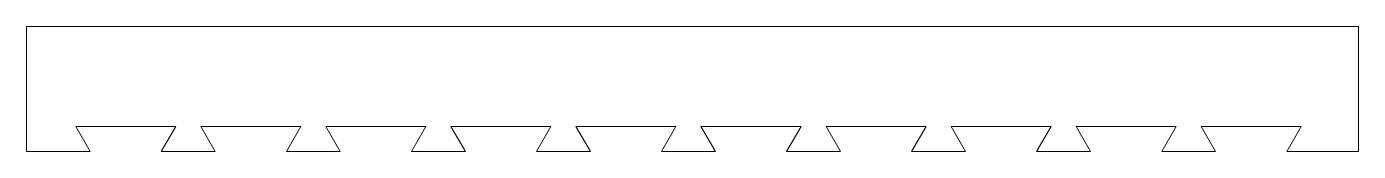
# Model space of a CAD drawing. Header units: inches. Extents: x 0 to 26.6, y 30.1 to 32.6.
import ezdxf

# ---------------------------------------------------------------- set-up
doc = ezdxf.new("R2010")
doc.units = ezdxf.units.IN
doc.header["$MEASUREMENT"] = 0

msp = doc.modelspace()

# ---------------------------------------------------------------- linework, layer by layer
at = {"color": 7, "linetype": 'Continuous', "lineweight": 15}
for p, q in [((0, 32.562), (0, 30.062)), ((26.625, 32.562), (0, 32.562)), ((26.625, 30.062), (26.625, 32.562)), ((0.982, 30.562), (2.982, 30.562)), ((1.271, 30.062), (0.982, 30.562)), ((2.982, 30.562), (2.693, 30.062)), ((3.482, 30.562), (5.482, 30.562)), ((3.771, 30.062), (3.482, 30.562)), ((5.482, 30.562), (5.193, 30.062)), ((5.982, 30.562), (7.982, 30.562)), ((6.271, 30.062), (5.982, 30.562)), ((7.982, 30.562), (7.693, 30.062)), ((8.482, 30.562), (10.482, 30.562)), ((8.771, 30.062), (8.482, 30.562)), ((10.482, 30.562), (10.193, 30.062)), ((10.982, 30.562), (12.982, 30.562)), ((11.271, 30.062), (10.982, 30.562)), ((12.982, 30.562), (12.693, 30.062)), ((13.482, 30.562), (15.482, 30.562)), ((13.771, 30.062), (13.482, 30.562)), ((15.482, 30.562), (15.193, 30.062)), ((15.982, 30.562), (17.982, 30.562)), ((16.271, 30.062), (15.982, 30.562)), ((17.982, 30.562), (17.693, 30.062)), ((18.482, 30.562), (20.482, 30.562)), ((18.771, 30.062), (18.482, 30.562)), ((20.482, 30.562), (20.193, 30.062)), ((20.982, 30.562), (22.982, 30.562)), ((21.271, 30.062), (20.982, 30.562)), ((22.982, 30.562), (22.693, 30.062)), ((23.482, 30.562), (25.482, 30.562)), ((23.771, 30.062), (23.482, 30.562)), ((25.482, 30.562), (25.193, 30.062)), ((0, 30.062), (1.271, 30.062)), ((2.693, 30.062), (3.771, 30.062)), ((5.193, 30.062), (6.271, 30.062)), ((7.693, 30.062), (8.771, 30.062)), ((10.193, 30.062), (11.271, 30.062)), ((12.693, 30.062), (13.771, 30.062)), ((15.193, 30.062), (16.271, 30.062)), ((17.693, 30.062), (18.771, 30.062)), ((20.193, 30.062), (21.271, 30.062)), ((22.693, 30.062), (23.771, 30.062)), ((25.193, 30.062), (26.625, 30.062))]:
    msp.add_line(p, q, dxfattribs=at)

doc.saveas('drawing.dxf')
